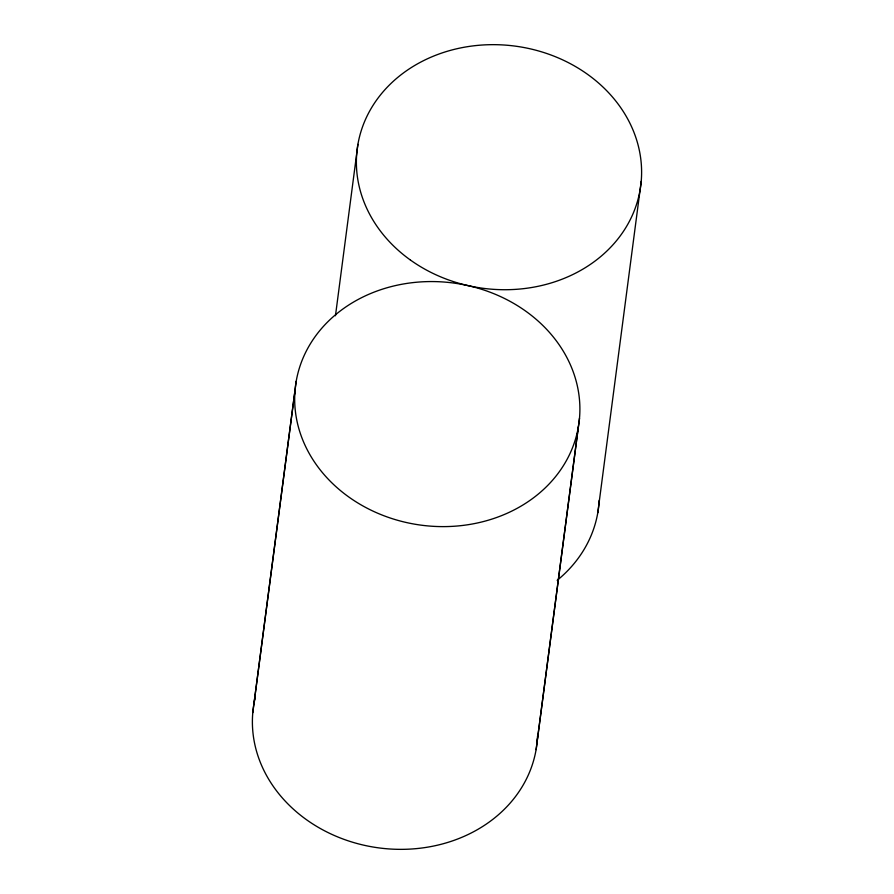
<?xml version="1.0" encoding="UTF-8"?>
<svg xmlns="http://www.w3.org/2000/svg" width="894" height="894" viewBox="0 0 894 894"><rect width="100%" height="100%" fill="white"/><g stroke="black" fill="none" stroke-linecap="round" stroke-linejoin="round"><path stroke-width="1.34" d="M253.918 704.003L296.205 381.257M252.79 712.652L295.076 389.896M335.462 315.761L357.913 144.359M537.216 740.992L579.502 418.236M536.087 749.641L578.373 426.885A142.939 122.143 7.5 0 0 384.8 288.416A142.939 122.143 7.5 0 0 348.694 496.919A142.939 122.143 7.5 0 0 578.373 426.885M597.795 512.743L641.21 181.348M537.54 736.019A142.939 122.143 7.5 0 1 378.486 847.847A142.939 122.143 7.5 0 1 255.159 697.901M599.181 500.372A142.939 122.143 7.5 0 1 557.163 580.34M410.402 260.02A142.939 122.143 7.5 0 0 640.082 189.997A142.939 122.143 7.5 0 0 446.497 51.517A142.939 122.143 7.5 0 0 410.402 260.02"/></g></svg>
